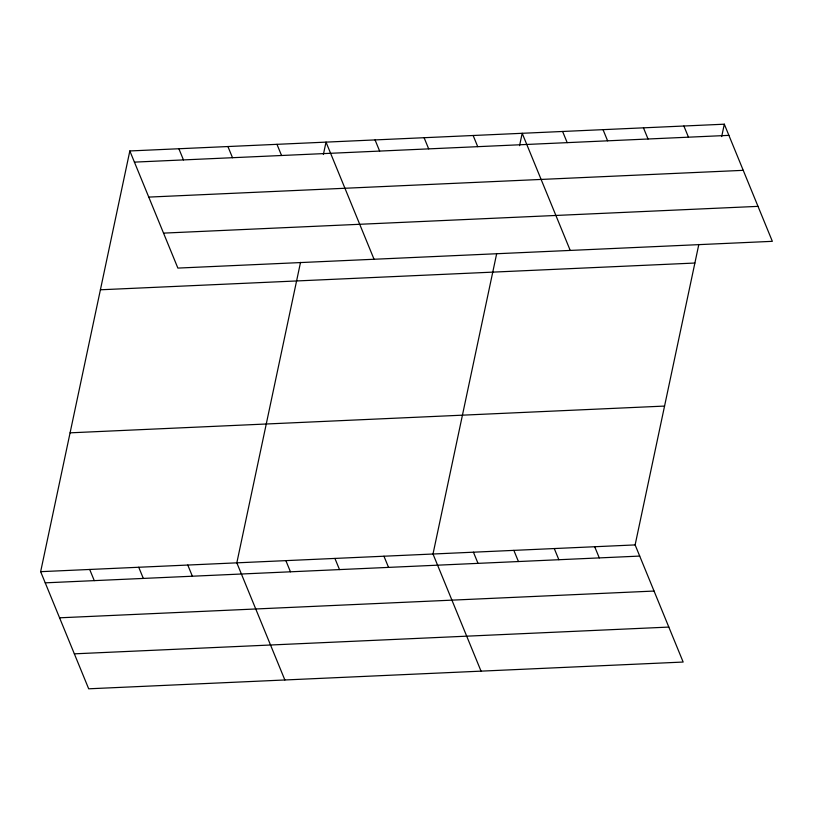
<?xml version="1.0" encoding="UTF-8"?>
<svg xmlns="http://www.w3.org/2000/svg" width="813" height="813" viewBox="0 0 813 813"><rect width="100%" height="100%" fill="white"/><g stroke="black" fill="none" stroke-linecap="round" stroke-linejoin="round"><path stroke-width="1.22" d="M698.824 244.439L635.126 544.913L683.164 662.046L88.688 688.804L40.65 571.671L129.836 150.954L724.312 124.196L772.35 241.329L177.874 268.087L129.836 150.954M300.525 262.365L236.827 562.84L284.865 679.973M323.381 154.521L326.013 142.123L374.051 259.256M496.702 253.534L433.004 554.009L481.042 671.142M519.558 145.69L522.19 133.291L570.228 250.424M721.68 136.594L724.312 124.196M134.419 162.122L728.885 135.364M148.759 197.092L743.234 170.334M163.535 233.118L758.011 206.36M100.406 289.784L694.881 263.036M70.081 432.831L664.556 406.073M40.65 571.671L635.126 544.913M45.233 582.84L639.709 556.082M59.573 617.809L654.048 591.051M74.349 653.835L668.825 627.077M683.885 126.015L688.469 137.184M643.459 127.834L648.042 139.003M603.033 129.653L607.616 140.822M562.616 131.472L567.189 142.641M473.146 135.497L477.729 146.665M594.699 546.732L599.283 557.901M424.101 137.712L428.685 148.881M554.273 548.551L558.856 559.72M375.057 139.917L379.641 151.086M513.857 550.371L518.43 561.539M473.43 552.19L478.014 563.358M276.969 144.328L281.552 155.496M227.925 146.533L232.508 157.712M383.96 556.214L388.543 567.383M178.88 148.749L183.464 159.917M334.915 558.419L339.499 569.598M285.871 560.635L290.454 571.803M187.783 565.045L192.366 576.214M138.738 567.25L143.322 578.419M89.694 569.466L94.278 580.634"/></g></svg>
